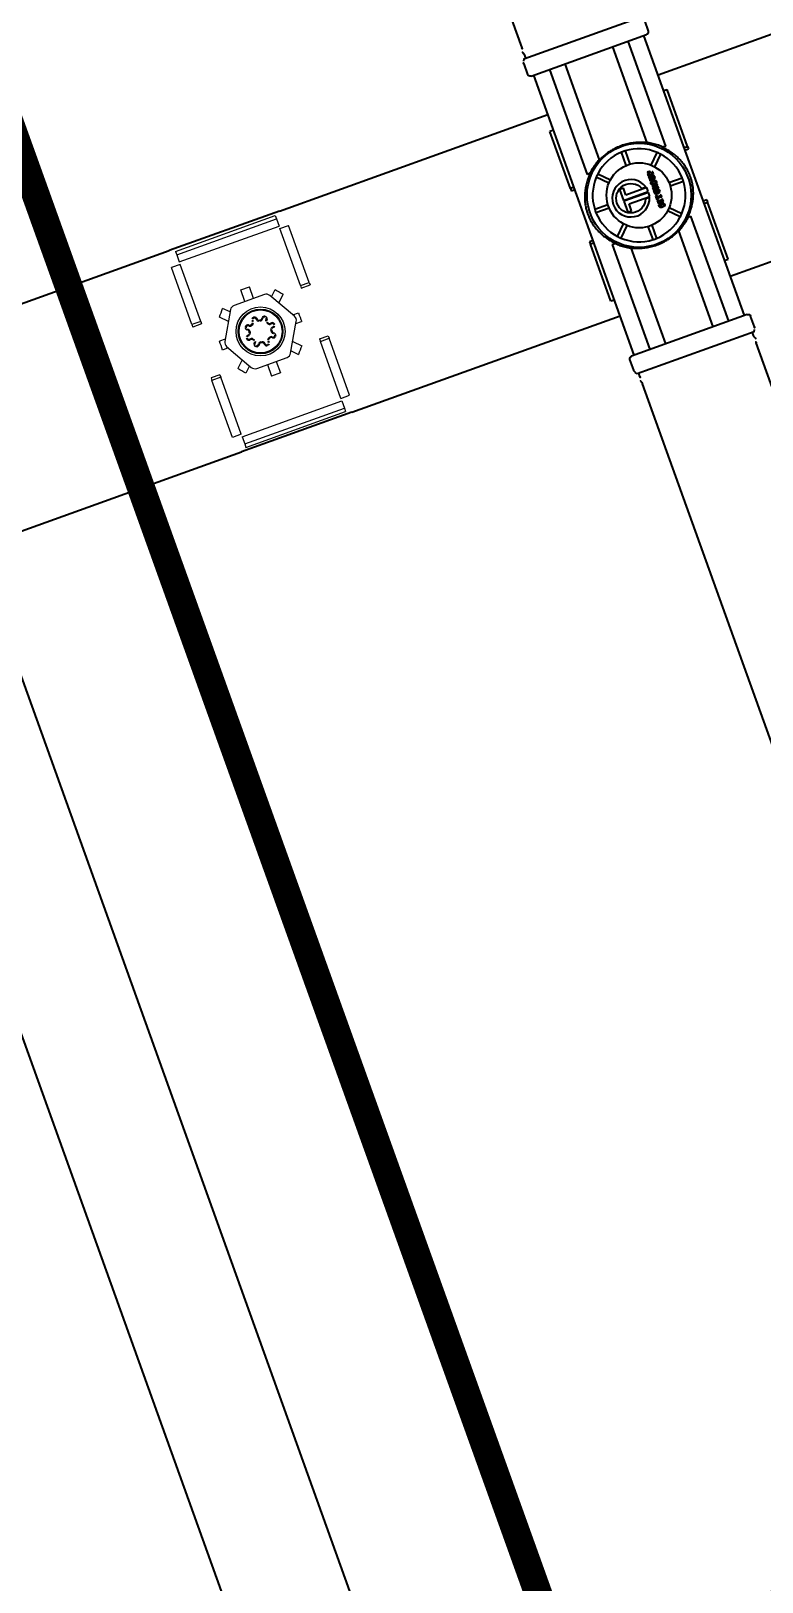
# Model space of a CAD drawing. Header units: millimetres. Extents: x 646993 to 648849, y 9708034 to 9709424.
# Drawn here: x 648236.499 to 648236.893, y 9709069.393 to 9709070.227 of the extents above; entities that cross this region are included whole.
import ezdxf

# ---------------------------------------------------------------- set-up
doc = ezdxf.new("R2010")
doc.units = ezdxf.units.MM
doc.header["$LTSCALE"] = 5
doc.header["$XCLIPFRAME"] = 2
doc.linetypes.add('DOT', pattern=[6.35, 0, -6.35])
doc.linetypes.add('SLD-Centro', pattern=[19.05, 15.24, -1.27, 1.27, -1.27])
doc.layers.get('Defpoints').update_dxf_attribs({"color": 253})
doc.layers.add('01-Dimensiones', color=142, linetype='Continuous')
doc.layers.add('EB-Corte', color=7, linetype='Continuous')
doc.layers.add('MD_Visible', color=7, linetype='Continuous', lineweight=25)
doc.styles.add('Tex25', font='romans.shx', dxfattribs={"width": 0.8, "height": 0.055})
doc.styles.add('Tex40', font='romans.shx', dxfattribs={"width": 0.7, "height": 0.045})
doc.dimstyles.new('1_40', dxfattribs={"dimtxt": 0.055, "dimasz": 0.02, "dimexe": 0.06, "dimexo": 0, "dimgap": 0.025, "dimtad": 1, "dimzin": 1, "dimdsep": 46, "dimtxsty": 'Tex25', "dimblk": 'DOT', "dimcen": 0, "dimdle": 0.04, "dimclrd": 256, "dimclre": 256, "dimclrt": 7, "dimadec": 0, "dimazin": 0, "dimtfac": 1, "dimtix": 1, "dimtmove": 1, "dimatfit": 3, "dimldrblk": 'DOT', "dimfxl": 1, "dimtfill": 1, "dimtolj": 1, "dimtzin": 0, "dimlwd": -1, "dimlwe": -1, "dimarcsym": 0})
picture_1 = doc.add_image_def('image1.jpg', size_in_pixel=(1920, 925))
picture_2 = doc.add_image_def('image2.ecw', size_in_pixel=(12715, 11262))

# ---------------------------------------------------------------- blocks, each defined once
blk = doc.blocks.new('RB')
at = {"lineweight": 0}
for p, q in [((0.04155, -0.29114), (0.009, -0.29114)), ((0.009, -0.29614), (0.009, -0.29114)), ((0.04155, -0.29114), (0.043, -0.29114)), ((0.04155, -0.29614), (0.04155, -0.29114)), ((0.043, -0.29614), (0.043, -0.29114)), ((0.072, -0.29114), (0.07345, -0.29114)), ((0.072, -0.29614), (0.072, -0.29114)), ((0.106, -0.29114), (0.07345, -0.29114)), ((0.07345, -0.29614), (0.07345, -0.29114)), ((0.106, -0.29614), (0.106, -0.29114)), ((0.00149, -0.35314), (0.00149, -0.29614)), ((0.00149, -0.29614), (0.00345, -0.29614)), ((0.00345, -0.35314), (0.00345, -0.29614)), ((0.00345, -0.29614), (0.00757, -0.29614)), ((0.00757, -0.35314), (0.00757, -0.29614)), ((0.04155, -0.29614), (0.009, -0.29614)), ((0.04155, -0.29614), (0.043, -0.29614)), ((0.072, -0.29614), (0.07345, -0.29614)), ((0.106, -0.29614), (0.07345, -0.29614)), ((0.10743, -0.35314), (0.10743, -0.29614)), ((0.10743, -0.29614), (0.11155, -0.29614)), ((0.11155, -0.29614), (0.11351, -0.29614)), ((0.11155, -0.35314), (0.11155, -0.29614)), ((0.11351, -0.35314), (0.11351, -0.29614)), ((0.056, -0.30472), (0.041, -0.31338)), ((0.04656, -0.31017), (0.04279, -0.3064)), ((0.055, -0.3053), (0.055, -0.30203)), ((0.074, -0.31338), (0.059, -0.30472)), ((0.06, -0.3053), (0.06, -0.30203)), ((0.06844, -0.31017), (0.07221, -0.3064)), ((0.04208, -0.31276), (0.03896, -0.30964)), ((0.0395, -0.31598), (0.0395, -0.3333)), ((0.05617, -0.31625), (0.05647, -0.3162)), ((0.05617, -0.31625), (0.05624, -0.31674)), ((0.05654, -0.3167), (0.05624, -0.31674)), ((0.05647, -0.3162), (0.05654, -0.3167)), ((0.07292, -0.31276), (0.07604, -0.30964)), ((0.0755, -0.3333), (0.0755, -0.31598)), ((0.03287, -0.32714), (0.03287, -0.32214)), ((0.0395, -0.32214), (0.03287, -0.32214)), ((0.05013, -0.32427), (0.05063, -0.3242)), ((0.05013, -0.32427), (0.0502, -0.32476)), ((0.0507, -0.32469), (0.0502, -0.32476)), ((0.05062, -0.31965), (0.0508, -0.31941)), ((0.05062, -0.31965), (0.05102, -0.31995)), ((0.05063, -0.3242), (0.0507, -0.32469)), ((0.0508, -0.31941), (0.0512, -0.31971)), ((0.05087, -0.3214), (0.05117, -0.321)), ((0.05127, -0.3217), (0.05087, -0.3214)), ((0.0512, -0.31971), (0.05102, -0.31995)), ((0.05117, -0.321), (0.05157, -0.3213)), ((0.05157, -0.3213), (0.05127, -0.3217)), ((0.05145, -0.32346), (0.05164, -0.32275)), ((0.05194, -0.32358), (0.05145, -0.32346)), ((0.05164, -0.32275), (0.05212, -0.32288)), ((0.05212, -0.32288), (0.05194, -0.32358)), ((0.05255, -0.31916), (0.05225, -0.31956)), ((0.05265, -0.31986), (0.05225, -0.31956)), ((0.05255, -0.31916), (0.05296, -0.31947)), ((0.05296, -0.31947), (0.05265, -0.31986)), ((0.05407, -0.31953), (0.05469, -0.31916)), ((0.05432, -0.31996), (0.05407, -0.31953)), ((0.05495, -0.31959), (0.05432, -0.31996)), ((0.05469, -0.31916), (0.05495, -0.31959)), ((0.0551, -0.31766), (0.0556, -0.31759)), ((0.05517, -0.31816), (0.0551, -0.31766)), ((0.05567, -0.31809), (0.05517, -0.31816)), ((0.0556, -0.31759), (0.05567, -0.31809)), ((0.05788, -0.31727), (0.05738, -0.31734)), ((0.05745, -0.31784), (0.05738, -0.31734)), ((0.05795, -0.31777), (0.05745, -0.31784)), ((0.05788, -0.31727), (0.05795, -0.31777)), ((0.05856, -0.31908), (0.05869, -0.3186)), ((0.05927, -0.31926), (0.05856, -0.31908)), ((0.05869, -0.3186), (0.05939, -0.31878)), ((0.05939, -0.31878), (0.05927, -0.31926)), ((0.06044, -0.31841), (0.06075, -0.31801)), ((0.06084, -0.31871), (0.06044, -0.31841)), ((0.06075, -0.31801), (0.06114, -0.31831)), ((0.06114, -0.31831), (0.06084, -0.31871)), ((0.06218, -0.32146), (0.06261, -0.32121)), ((0.06255, -0.32209), (0.06218, -0.32146)), ((0.0625, -0.31776), (0.06219, -0.31816)), ((0.06243, -0.31834), (0.06219, -0.31816)), ((0.06228, -0.3198), (0.06258, -0.31939)), ((0.06268, -0.3201), (0.06228, -0.3198)), ((0.06274, -0.31794), (0.06243, -0.31834)), ((0.0625, -0.31776), (0.06274, -0.31794)), ((0.06298, -0.32184), (0.06255, -0.32209)), ((0.06298, -0.3197), (0.06258, -0.31939)), ((0.06261, -0.32121), (0.06298, -0.32184)), ((0.06298, -0.3197), (0.06268, -0.3201)), ((0.06398, -0.32232), (0.06448, -0.32225)), ((0.06405, -0.32281), (0.06398, -0.32232)), ((0.06455, -0.32274), (0.06405, -0.32281)), ((0.0643, -0.3246), (0.0648, -0.32453)), ((0.06437, -0.32509), (0.0643, -0.3246)), ((0.06487, -0.32502), (0.06437, -0.32509)), ((0.06448, -0.32225), (0.06455, -0.32274)), ((0.06487, -0.32502), (0.0648, -0.32453)), ((0.0659, -0.32331), (0.0654, -0.32338)), ((0.06544, -0.32368), (0.0654, -0.32338)), ((0.06594, -0.32361), (0.06544, -0.32368)), ((0.0659, -0.32331), (0.06594, -0.32361)), ((0.0755, -0.32214), (0.08213, -0.32214)), ((0.08213, -0.32214), (0.08213, -0.32714)), ((0.0395, -0.32714), (0.03287, -0.32714)), ((0.04906, -0.32568), (0.04956, -0.32561)), ((0.0491, -0.32597), (0.04906, -0.32568)), ((0.0491, -0.32597), (0.0496, -0.3259)), ((0.04956, -0.32561), (0.0496, -0.3259)), ((0.05045, -0.32654), (0.05095, -0.32647)), ((0.05052, -0.32704), (0.05045, -0.32654)), ((0.05102, -0.32697), (0.05052, -0.32704)), ((0.05095, -0.32647), (0.05102, -0.32697)), ((0.05202, -0.32745), (0.05245, -0.3272)), ((0.05239, -0.32808), (0.05202, -0.32745)), ((0.05202, -0.32959), (0.05232, -0.32919)), ((0.05202, -0.32959), (0.05242, -0.32989)), ((0.05226, -0.33134), (0.05257, -0.33094)), ((0.0525, -0.33152), (0.05226, -0.33134)), ((0.05232, -0.32919), (0.05272, -0.32949)), ((0.05282, -0.32782), (0.05239, -0.32808)), ((0.05272, -0.32949), (0.05242, -0.32989)), ((0.05245, -0.3272), (0.05282, -0.32782)), ((0.0525, -0.33152), (0.05281, -0.33112)), ((0.05257, -0.33094), (0.05281, -0.33112)), ((0.05386, -0.33097), (0.05416, -0.33057)), ((0.05425, -0.33128), (0.05386, -0.33097)), ((0.05416, -0.33057), (0.05456, -0.33087)), ((0.05456, -0.33087), (0.05425, -0.33128)), ((0.05561, -0.33051), (0.05573, -0.33002)), ((0.05631, -0.33069), (0.05561, -0.33051)), ((0.05573, -0.33002), (0.05644, -0.3302)), ((0.05644, -0.3302), (0.05631, -0.33069)), ((0.05705, -0.33152), (0.05755, -0.33145)), ((0.05712, -0.33202), (0.05705, -0.33152)), ((0.05712, -0.33202), (0.05762, -0.33195)), ((0.05755, -0.33145), (0.05762, -0.33195)), ((0.05846, -0.33259), (0.05876, -0.33254)), ((0.05853, -0.33308), (0.05846, -0.33259)), ((0.05883, -0.33304), (0.05853, -0.33308)), ((0.05883, -0.33304), (0.05876, -0.33254)), ((0.05933, -0.3312), (0.05983, -0.33113)), ((0.0594, -0.3317), (0.05933, -0.3312)), ((0.0599, -0.33163), (0.0594, -0.3317)), ((0.05983, -0.33113), (0.0599, -0.33163)), ((0.06005, -0.3297), (0.06068, -0.32933)), ((0.06031, -0.33013), (0.06005, -0.3297)), ((0.06093, -0.32976), (0.06031, -0.33013)), ((0.06068, -0.32933), (0.06093, -0.32976)), ((0.06204, -0.32982), (0.06235, -0.32942)), ((0.06245, -0.33012), (0.06204, -0.32982)), ((0.06235, -0.32942), (0.06275, -0.32972)), ((0.06245, -0.33012), (0.06275, -0.32972)), ((0.06288, -0.32641), (0.06306, -0.32571)), ((0.06336, -0.32653), (0.06288, -0.32641)), ((0.06306, -0.32571), (0.06355, -0.32583)), ((0.06355, -0.32583), (0.06336, -0.32653)), ((0.06343, -0.32798), (0.06373, -0.32758)), ((0.06383, -0.32829), (0.06343, -0.32798)), ((0.06373, -0.32758), (0.06413, -0.32789)), ((0.0638, -0.32958), (0.06398, -0.32934)), ((0.0642, -0.32988), (0.0638, -0.32958)), ((0.06413, -0.32789), (0.06383, -0.32829)), ((0.06438, -0.32964), (0.06398, -0.32934)), ((0.06438, -0.32964), (0.0642, -0.32988)), ((0.0755, -0.32714), (0.08213, -0.32714)), ((0.04208, -0.33653), (0.03896, -0.33965)), ((0.041, -0.3359), (0.056, -0.34456)), ((0.04656, -0.33911), (0.04279, -0.34288)), ((0.059, -0.34456), (0.074, -0.3359)), ((0.06844, -0.33911), (0.07221, -0.34288)), ((0.07292, -0.33653), (0.07604, -0.33965)), ((0.055, -0.34398), (0.055, -0.34726)), ((0.06, -0.34398), (0.06, -0.34726)), ((0.00149, -0.35314), (0.00345, -0.35314)), ((0.00345, -0.35314), (0.00757, -0.35314)), ((0.04155, -0.35314), (0.009, -0.35314)), ((0.009, -0.35314), (0.009, -0.35814)), ((0.04155, -0.35814), (0.009, -0.35814)), ((0.04155, -0.35314), (0.043, -0.35314)), ((0.04155, -0.35314), (0.04155, -0.35814)), ((0.04155, -0.35814), (0.043, -0.35814)), ((0.043, -0.35314), (0.043, -0.35814)), ((0.072, -0.35314), (0.07345, -0.35314)), ((0.072, -0.35314), (0.072, -0.35814)), ((0.072, -0.35814), (0.07345, -0.35814)), ((0.106, -0.35314), (0.07345, -0.35314)), ((0.07345, -0.35314), (0.07345, -0.35814)), ((0.106, -0.35814), (0.07345, -0.35814)), ((0.106, -0.35314), (0.106, -0.35814)), ((0.10743, -0.35314), (0.11155, -0.35314)), ((0.11155, -0.35314), (0.11351, -0.35314))]:
    blk.add_line(p, q, dxfattribs=at)
for p, q in [((0, -0.29314), (0, -0.35614)), ((0.115, -0.29314), (0.115, -0.35614))]:
    blk.add_line(p, q)
for radius in [0.01318, 0.01206, 0.01156]:
    blk.add_circle((0.0575, -0.32464), radius, dxfattribs=at)
for centre, radius, start, end in [((0.0575, -0.30732), 0.003, 60, 120), ((0.0425, -0.31598), 0.003, 120, 180), ((0.05634, -0.31748), 0.00125, 98, 188), ((0.05634, -0.31748), 0.00075, 98, 188), ((0.05664, -0.31744), 0.00125, 8, 98), ((0.05664, -0.31744), 0.00075, 8, 98), ((0.0725, -0.31598), 0.003, 0, 60), ((0.0503, -0.3255), 0.00125, 98, 188), ((0.0503, -0.3255), 0.00075, 98, 188), ((0.05162, -0.3204), 0.00125, 143, 233), ((0.05049, -0.3232), 0.001, 278, 345.5), ((0.05049, -0.3232), 0.0015, 278, 345.5), ((0.0518, -0.32016), 0.00125, 53, 143), ((0.05162, -0.3204), 0.00075, 143, 233), ((0.0518, -0.32016), 0.00075, 53, 143), ((0.05067, -0.3225), 0.001, 345.5, 53), ((0.05067, -0.3225), 0.0015, 345.5, 53), ((0.05356, -0.31867), 0.0015, 233, 300.5), ((0.05356, -0.31867), 0.001, 233, 300.5), ((0.05418, -0.3183), 0.001, 300.5, 8), ((0.05418, -0.3183), 0.0015, 300.5, 8), ((0.05894, -0.31763), 0.0015, 188, 255.5), ((0.05894, -0.31763), 0.001, 188, 255.5), ((0.05964, -0.31781), 0.0015, 255.5, 323), ((0.05964, -0.31781), 0.001, 255.5, 323), ((0.06174, -0.31876), 0.00125, 53, 143), ((0.06174, -0.31876), 0.00075, 53, 143), ((0.06348, -0.3207), 0.0015, 143, 210.5), ((0.06198, -0.31894), 0.00075, 323, 53), ((0.06348, -0.3207), 0.001, 143, 210.5), ((0.06385, -0.32133), 0.0015, 210.5, 278), ((0.06198, -0.31894), 0.00125, 323, 53), ((0.06385, -0.32133), 0.001, 210.5, 278), ((0.06451, -0.32608), 0.0015, 98, 165.5), ((0.06451, -0.32608), 0.001, 98, 165.5), ((0.06466, -0.32349), 0.00125, 8, 98), ((0.06466, -0.32349), 0.00075, 8, 98), ((0.0647, -0.32378), 0.00075, 278, 8), ((0.0647, -0.32378), 0.00125, 278, 8), ((0.0425, -0.3333), 0.003, 180, 240), ((0.05034, -0.3258), 0.00125, 188, 278), ((0.05034, -0.3258), 0.00075, 188, 278), ((0.05115, -0.32796), 0.0015, 30.5, 98), ((0.05115, -0.32796), 0.001, 30.5, 98), ((0.05302, -0.33034), 0.00125, 143, 233), ((0.05302, -0.33034), 0.00075, 143, 233), ((0.05152, -0.32859), 0.001, 323, 30.5), ((0.05326, -0.33052), 0.00125, 233, 323), ((0.05152, -0.32859), 0.0015, 323, 30.5), ((0.05326, -0.33052), 0.00075, 233, 323), ((0.05536, -0.33147), 0.0015, 75.5, 143), ((0.05536, -0.33147), 0.001, 75.5, 143), ((0.05606, -0.33166), 0.001, 8, 75.5), ((0.05606, -0.33166), 0.0015, 8, 75.5), ((0.05836, -0.33184), 0.00125, 188, 278), ((0.05836, -0.33184), 0.00075, 188, 278), ((0.05866, -0.3318), 0.00075, 278, 8), ((0.05866, -0.3318), 0.00125, 278, 8), ((0.06082, -0.33099), 0.0015, 120.5, 188), ((0.06082, -0.33099), 0.001, 120.5, 188), ((0.06144, -0.33062), 0.0015, 53, 120.5), ((0.06144, -0.33062), 0.001, 53, 120.5), ((0.0632, -0.32913), 0.00125, 233, 323), ((0.0632, -0.32913), 0.00075, 233, 323), ((0.06433, -0.32679), 0.0015, 165.5, 233), ((0.06433, -0.32679), 0.001, 165.5, 233), ((0.06338, -0.32889), 0.00075, 323, 53), ((0.06338, -0.32889), 0.00125, 323, 53), ((0.0725, -0.3333), 0.003, 300, 0), ((0.0575, -0.34196), 0.003, 240, 300)]:
    blk.add_arc(centre, radius, start, end, dxfattribs=at)
for centre, major_axis, ratio, start_param, end_param in [((0.0575, -0.26335), (0.05497, 0.06273), 0.240393, -2.169898, -2.099507), ((0.0575, -0.2813), (0.057, 0), 0.36397, -1.61467, -1.526923), ((0.0575, -0.26335), (0.05497, -0.06273), 0.240393, -1.042086, -0.971695), ((0.0575, -0.38594), (0.05497, -0.06273), 0.240393, 2.099507, 2.169898), ((0.0575, -0.38594), (0.05497, 0.06273), 0.240393, 0.971695, 1.042086), ((0.0575, -0.36798), (-0.057, 0), 0.36397, -1.61467, -1.526923)]:
    blk.add_ellipse(centre, major_axis=major_axis, ratio=ratio, start_param=start_param, end_param=end_param, dxfattribs=at)
at = {"layer": 'MD_Visible'}
for p, q in [((0, -0.07671), (0, 0.07671)), ((0.115, -0.07671), (0.115, 0.07671)), ((-0.0325, -0.14171), (-0.0325, -0.07471)), ((-0.02996, -0.07371), (-0.024, -0.07371)), ((0.009, -0.07671), (0.009, -0.07471)), ((0.04155, -0.07471), (0.009, -0.07471)), ((0.04155, -0.07671), (0.04155, -0.07471)), ((0.04155, -0.07471), (0.043, -0.07471)), ((0.043, -0.07671), (0.043, -0.07471)), ((0.072, -0.07671), (0.072, -0.07471)), ((0.072, -0.07471), (0.07345, -0.07471)), ((0.07345, -0.07671), (0.07345, -0.07471)), ((0.106, -0.07471), (0.07345, -0.07471)), ((0.106, -0.07671), (0.106, -0.07471)), ((0.14496, -0.07371), (0.139, -0.07371)), ((0.1475, -0.07471), (0.14646, -0.07412)), ((0.1475, -0.07471), (0.1475, -0.14171)), ((-0.0225, -0.14121), (-0.0225, -0.07521)), ((0.1375, -0.07671), (-0.0225, -0.07671)), ((0.0565, -0.09074), (0.0565, -0.08323)), ((0.0585, -0.08323), (0.0585, -0.09074)), ((0.1375, -0.07521), (0.1375, -0.14121)), ((0.14931, -0.07571), (0.1475, -0.07571)), ((1.1475, -0.07571), (0.15349, -0.07571)), ((0.0375, -0.08571), (-0.0225, -0.08571)), ((0.0375, -0.08571), (0.0375, -0.08754)), ((0.04444, -0.09657), (0.03913, -0.09126)), ((0.04054, -0.08984), (0.04585, -0.09515)), ((0.06915, -0.09515), (0.07446, -0.08984)), ((0.07587, -0.09126), (0.07056, -0.09657)), ((0.0775, -0.08754), (0.0775, -0.08571)), ((0.1375, -0.08571), (0.0775, -0.08571)), ((-0.0225, -0.09471), (0.03238, -0.09471)), ((0.04795, -0.09998), (0.04933, -0.09998)), ((0.04933, -0.09696), (0.04806, -0.09696)), ((0.04806, -0.09696), (0.04806, -0.09739)), ((0.04806, -0.09739), (0.04843, -0.09739)), ((0.04843, -0.09818), (0.04807, -0.09818)), ((0.04843, -0.09958), (0.04814, -0.09958)), ((0.04817, -0.09866), (0.04843, -0.09866)), ((0.04843, -0.09739), (0.04843, -0.09818)), ((0.04843, -0.09866), (0.04843, -0.09958)), ((0.04903, -0.09958), (0.04903, -0.09739)), ((0.04903, -0.09739), (0.04933, -0.09739)), ((0.04933, -0.09958), (0.04903, -0.09958)), ((0.04933, -0.09739), (0.04933, -0.09696)), ((0.04933, -0.09998), (0.04933, -0.09958)), ((0.04997, -0.09958), (0.04966, -0.09958)), ((0.04966, -0.09958), (0.04966, -0.09998)), ((0.04966, -0.09998), (0.05085, -0.09998)), ((0.04997, -0.0979), (0.04997, -0.09958)), ((0.05054, -0.09958), (0.05054, -0.09781)), ((0.05085, -0.09958), (0.05054, -0.09958)), ((0.05085, -0.09998), (0.05085, -0.09958)), ((0.05151, -0.09958), (0.05119, -0.09958)), ((0.05119, -0.09958), (0.05119, -0.09998)), ((0.05119, -0.09998), (0.05241, -0.09998)), ((0.05151, -0.09795), (0.05151, -0.09958)), ((0.0521, -0.09958), (0.0521, -0.09795)), ((0.05241, -0.09958), (0.0521, -0.09958)), ((0.05241, -0.09998), (0.05241, -0.09958)), ((0.05568, -0.09696), (0.05496, -0.09696)), ((0.05496, -0.09696), (0.05496, -0.09739)), ((0.05496, -0.09739), (0.05525, -0.09739)), ((0.05525, -0.09739), (0.05578, -0.09832)), ((0.0563, -0.09823), (0.05568, -0.09696)), ((0.05606, -0.09998), (0.05745, -0.09998)), ((0.05745, -0.09696), (0.05622, -0.09696)), ((0.05622, -0.09696), (0.05622, -0.09739)), ((0.05622, -0.09739), (0.05654, -0.09739)), ((0.05654, -0.09958), (0.05625, -0.09958)), ((0.05629, -0.09866), (0.05654, -0.09866)), ((0.05654, -0.09823), (0.0563, -0.09823)), ((0.05654, -0.09739), (0.05654, -0.09823)), ((0.05654, -0.09866), (0.05654, -0.09958)), ((0.05714, -0.09958), (0.05714, -0.09739)), ((0.05714, -0.09739), (0.05745, -0.09739)), ((0.05745, -0.09958), (0.05714, -0.09958)), ((0.05745, -0.09739), (0.05745, -0.09696)), ((0.05745, -0.09998), (0.05745, -0.09958)), ((0.05794, -0.09815), (0.05763, -0.09815)), ((0.05763, -0.09815), (0.05763, -0.09857)), ((0.05763, -0.09857), (0.05889, -0.09857)), ((0.05794, -0.09717), (0.05794, -0.09815)), ((0.05848, -0.09912), (0.05801, -0.09912)), ((0.05801, -0.09912), (0.05801, -0.09982)), ((0.05847, -0.09815), (0.05847, -0.09746)), ((0.05889, -0.09815), (0.05847, -0.09815)), ((0.05848, -0.09953), (0.05848, -0.09912)), ((0.05889, -0.09857), (0.05889, -0.09815)), ((0.06132, -0.09902), (0.06092, -0.09902)), ((0.06092, -0.09902), (0.06092, -0.09998)), ((0.06092, -0.09998), (0.06297, -0.09998)), ((0.06262, -0.09696), (0.06127, -0.09696)), ((0.06127, -0.09696), (0.06127, -0.09739)), ((0.06127, -0.09739), (0.06165, -0.09739)), ((0.06132, -0.09953), (0.06132, -0.09902)), ((0.06165, -0.09953), (0.06132, -0.09953)), ((0.06165, -0.09739), (0.06165, -0.09953)), ((0.06224, -0.09953), (0.06224, -0.09739)), ((0.06224, -0.09739), (0.06262, -0.09739)), ((0.06257, -0.09953), (0.06224, -0.09953)), ((0.06297, -0.09902), (0.06257, -0.09902)), ((0.06257, -0.09902), (0.06257, -0.09953)), ((0.06262, -0.09739), (0.06262, -0.09696)), ((0.06297, -0.09998), (0.06297, -0.09902)), ((0.06373, -0.09902), (0.06333, -0.09902)), ((0.06333, -0.09902), (0.06333, -0.09998)), ((0.06333, -0.09998), (0.06537, -0.09998)), ((0.06503, -0.09696), (0.06367, -0.09696)), ((0.06367, -0.09696), (0.06367, -0.09739)), ((0.06367, -0.09739), (0.06405, -0.09739)), ((0.06373, -0.09953), (0.06373, -0.09902)), ((0.06405, -0.09953), (0.06373, -0.09953)), ((0.06405, -0.09739), (0.06405, -0.09953)), ((0.06464, -0.09953), (0.06464, -0.09739)), ((0.06464, -0.09739), (0.06503, -0.09739)), ((0.06497, -0.09953), (0.06464, -0.09953)), ((0.06537, -0.09902), (0.06497, -0.09902)), ((0.06497, -0.09902), (0.06497, -0.09953)), ((0.06503, -0.09739), (0.06503, -0.09696)), ((0.06537, -0.09998), (0.06537, -0.09902)), ((0.08262, -0.09471), (0.1375, -0.09471)), ((0.03252, -0.10721), (0.04003, -0.10721)), ((0.05449, -0.10557), (0.05449, -0.10329)), ((0.05727, -0.1029), (0.05501, -0.1029)), ((0.05501, -0.1029), (0.05501, -0.11483)), ((0.05727, -0.11704), (0.05727, -0.1029)), ((0.05999, -0.1029), (0.05773, -0.1029)), ((0.05773, -0.1029), (0.05773, -0.11704)), ((0.05999, -0.11483), (0.05999, -0.1029)), ((0.06051, -0.10329), (0.06051, -0.10557)), ((0.07497, -0.10721), (0.08248, -0.10721)), ((0.04003, -0.10921), (0.03252, -0.10921)), ((0.05501, -0.11483), (0.051, -0.11483)), ((0.051, -0.11483), (0.051, -0.11704)), ((0.064, -0.11483), (0.05999, -0.11483)), ((0.064, -0.11704), (0.064, -0.11483)), ((0.08248, -0.10921), (0.07497, -0.10921)), ((0.03238, -0.12171), (-0.0225, -0.12171)), ((0.03913, -0.12517), (0.04444, -0.11986)), ((0.04585, -0.12128), (0.04054, -0.12658)), ((0.051, -0.11704), (0.05727, -0.11704)), ((0.05773, -0.11704), (0.064, -0.11704)), ((0.07446, -0.12658), (0.06915, -0.12128)), ((0.07056, -0.11986), (0.07587, -0.12517)), ((0.1375, -0.12171), (0.08262, -0.12171)), ((-0.0225, -0.13071), (0.0375, -0.13071)), ((0.0375, -0.12889), (0.0375, -0.13071)), ((0.0565, -0.13319), (0.0565, -0.12569)), ((0.0585, -0.12569), (0.0585, -0.13319)), ((0.0775, -0.13071), (0.0775, -0.12889)), ((0.0775, -0.13071), (0.1375, -0.13071)), ((-1.0325, -0.14071), (-0.03849, -0.14071)), ((-0.03431, -0.14071), (-0.0325, -0.14071)), ((-0.0325, -0.14171), (-0.03146, -0.14231)), ((0.1375, -0.13971), (-0.0225, -0.13971)), ((0, -0.29314), (0, -0.13971)), ((0.009, -0.13971), (0.009, -0.14171)), ((0.04155, -0.14171), (0.009, -0.14171)), ((0.04155, -0.13971), (0.04155, -0.14171)), ((0.04155, -0.14171), (0.043, -0.14171)), ((0.043, -0.13971), (0.043, -0.14171)), ((0.072, -0.13971), (0.072, -0.14171)), ((0.072, -0.14171), (0.07345, -0.14171)), ((0.07345, -0.13971), (0.07345, -0.14171)), ((0.106, -0.14171), (0.07345, -0.14171)), ((0.106, -0.13971), (0.106, -0.14171)), ((0.115, -0.29314), (0.115, -0.13971)), ((0.1475, -0.14171), (0.14646, -0.14231)), ((0.14931, -0.14071), (0.1475, -0.14071)), ((1.1475, -0.14071), (0.15349, -0.14071)), ((-0.02996, -0.14271), (-0.024, -0.14271)), ((0.14496, -0.14271), (0.139, -0.14271)), ((0, -0.50957), (0, -0.35614)), ((0.115, -0.50957), (0.115, -0.35614)), ((1.1475, -0.50857), (0.15349, -0.50857)), ((1.1475, -0.57357), (0.15349, -0.57357))]:
    blk.add_line(p, q, dxfattribs=at)
for radius in [0.028, 0.0175]:
    blk.add_circle((0.0575, -0.10821), radius, dxfattribs=at)
at = {"layer": 'MD_Visible', "extrusion": (0, 0, -1)}
for centre, radius, start, end in [((0.024, -0.07521), 0.0015, 90, 180), ((-0.139, -0.07521), 0.0015, 0, 90), ((-0.14496, -0.07671), 0.003, 90, 120), ((-0.14931, -0.07271), 0.003, 243.06742, 270), ((-0.1514, -0.07682), 0.00161, 63.06742, 116.93258), ((-0.15349, -0.07271), 0.003, 270, 296.93258), ((-0.04838, -0.09916), 0.00063, 345.76524, 27.88185), ((-0.04808, -0.09923), 0.000327, 300, 345.76524), ((-0.04816, -0.09904), 0.00038, 27.88185, 92.11815), ((-0.04814, -0.09914), 0.000437, 270, 300), ((-0.05104, -0.09783), 0.000497, 1.82223, 28.17777), ((-0.05091, -0.09776), 0.000352, 28.17777, 70.66433), ((-0.05103, -0.09811), 0.00072, 70.66433, 109.33567), ((-0.05116, -0.09773), 0.000322, 109.33567, 169.11083), ((-0.05002, -0.09795), 0.00149, 169.11083, 180), ((-0.05649, -0.09916), 0.00063, 345.76524, 27.88185), ((-0.0562, -0.09923), 0.000327, 300, 345.76524), ((-0.05627, -0.09904), 0.00038, 27.88185, 92.11815), ((-0.05625, -0.09914), 0.000437, 270, 300), ((-0.05876, -0.09798), 0.000592, 60.63375, 131.0892), ((-0.05877, -0.0991), 0.000518, 195.84122, 303.71665), ((-0.05889, -0.09783), 0.000394, 131.0892, 164.15878), ((-0.05659, -0.09848), 0.00278, 164.15878, 195.84122), ((-0.0575, -0.1129), 0.00792, 112.29624, 67.70376), ((0.03849, -0.14371), 0.003, 90, 116.93258), ((0.0364, -0.1396), 0.00161, 243.06742, 296.93258), ((0.03431, -0.14371), 0.003, 63.06742, 90), ((0.024, -0.14121), 0.0015, 180, 270), ((-0.139, -0.14121), 0.0015, 270, 0), ((-0.14931, -0.14371), 0.003, 90, 116.93258), ((-0.1514, -0.1396), 0.00161, 243.06742, 296.93258), ((-0.15349, -0.14371), 0.003, 63.06742, 90), ((0.02996, -0.13971), 0.003, 270, 300), ((-0.14496, -0.13971), 0.003, 240, 270)]:
    blk.add_arc(centre, radius, start, end, dxfattribs=at)
at = {"layer": 'MD_Visible'}
for centre, radius, start, end in [((0.0575, -0.10821), 0.025, 92.29244, 132.70756), ((0.0575, -0.10821), 0.025, 47.29244, 87.70756), ((0.0575, -0.10821), 0.025, 137.29244, 177.70756), ((0.0575, -0.10821), 0.025, 2.29244, 42.70756), ((0.04831, -0.09916), 0.00113, 157.73525, 190.942), ((0.04795, -0.09923), 0.000759, 190.942, 270), ((0.04809, -0.09906), 0.000884, 91.28417, 157.73525), ((0.051, -0.0979), 0.00102, 127.30984, 180), ((0.05088, -0.09775), 0.000832, 97.8565, 127.30984), ((0.05108, -0.0992), 0.0023, 82.1435, 97.8565), ((0.05129, -0.09771), 0.000794, 10.67072, 82.1435), ((0.05033, -0.09789), 0.00177, 358.24183, 10.67072), ((0.05642, -0.09916), 0.00113, 157.73525, 190.942), ((0.05606, -0.09923), 0.000759, 190.942, 270), ((0.05615, -0.09907), 0.000839, 116.18354, 156.12144), ((0.05855, -0.09789), 0.000944, 104.2718, 130.25603), ((0.05866, -0.09906), 0.000993, 229.55043, 264.12235), ((0.05884, -0.09903), 0.00212, 83.20419, 104.2718), ((0.05876, -0.09806), 0.002, 264.12235, 283.70798), ((0.05899, -0.09775), 0.000825, 41.99834, 83.20419), ((0.05911, -0.0995), 0.000516, 283.70798, 309.30706), ((0.05849, -0.09874), 0.00149, 309.30706, 352.03174), ((0.05858, -0.09812), 0.00138, 11.87678, 41.99834), ((0.05675, -0.0985), 0.00325, 352.03174, 11.87678), ((0.0575, -0.1129), 0.01007, 107.3783, 72.6217), ((0.0575, -0.10821), 0.025, 182.29244, 222.70756), ((0.0575, -0.10821), 0.025, 317.29244, 357.70756), ((0.0575, -0.10821), 0.025, 227.29244, 267.70756), ((0.0575, -0.10821), 0.025, 272.29244, 312.70756)]:
    blk.add_arc(centre, radius, start, end, dxfattribs=at)
for major_axis in [(0.025, 0), (0.01768, 0.01768), (0.01768, -0.01768), (0, 0.025), (0, -0.025), (-0.01768, 0.01768), (-0.025, 0), (-0.01768, -0.01768)]:
    blk.add_ellipse((0.0575, -0.10821), major_axis=major_axis, ratio=1, start_param=1.530786, end_param=1.610807, dxfattribs=at)
for points, knots in [([(0.0775, -0.08754), (0.07691, -0.08693), (0.0763, -0.08635), (0.07494, -0.08517), (0.0742, -0.08459), (0.07267, -0.0835), (0.07188, -0.08299), (0.07027, -0.08206), (0.06945, -0.08164), (0.06777, -0.08088), (0.06692, -0.08054), (0.06519, -0.07995), (0.06431, -0.0797), (0.06296, -0.07938), (0.0625, -0.07929), (0.06157, -0.07912), (0.06109, -0.07905), (0.06012, -0.07893), (0.05962, -0.07888), (0.05859, -0.07882), (0.05806, -0.0788), (0.05694, -0.0788), (0.05641, -0.07882), (0.05538, -0.07888), (0.05488, -0.07893), (0.05391, -0.07905), (0.05343, -0.07912), (0.0525, -0.07929), (0.05204, -0.07938), (0.05069, -0.0797), (0.04981, -0.07995), (0.04808, -0.08054), (0.04723, -0.08088), (0.04555, -0.08164), (0.04473, -0.08206), (0.04312, -0.08299), (0.04233, -0.0835), (0.0408, -0.08459), (0.04006, -0.08517), (0.0387, -0.08635), (0.03809, -0.08693), (0.0375, -0.08754)], [73.667322, 73.667322, 73.667322, 73.667322, 76.651717, 76.651717, 79.982255, 79.982255, 83.312793, 83.312793, 86.643332, 86.643332, 89.97387, 89.97387, 93.304408, 93.304408, 94.969677, 94.969677, 96.634946, 96.634946, 98.300215, 98.300215, 99.965484, 99.965484, 101.630753, 101.630753, 103.296023, 103.296023, 104.961292, 104.961292, 106.626561, 106.626561, 109.957099, 109.957099, 113.287637, 113.287637, 116.618175, 116.618175, 119.948714, 119.948714, 123.279252, 123.279252, 126.263647, 126.263647, 126.263647, 126.263647]), ([(0.0375, -0.08727), (0.03721, -0.08757), (0.03692, -0.08789), (0.03602, -0.0889), (0.03542, -0.08963), (0.03427, -0.0912), (0.03372, -0.09203), (0.03285, -0.09349), (0.03252, -0.09409), (0.03221, -0.09471)], [1.756277, 1.756277, 1.756277, 1.756277, 3.29874, 3.29874, 6.59748, 6.59748, 9.89622, 9.89622, 12.114947, 12.114947, 12.114947, 12.114947]), ([(0.08279, -0.09471), (0.08248, -0.09409), (0.08215, -0.09349), (0.08128, -0.09203), (0.08073, -0.0912), (0.07958, -0.08963), (0.07898, -0.0889), (0.07808, -0.08789), (0.07779, -0.08757), (0.0775, -0.08727)], [40.664894, 40.664894, 40.664894, 40.664894, 42.883621, 42.883621, 46.182361, 46.182361, 49.481101, 49.481101, 51.023565, 51.023565, 51.023565, 51.023565]), ([(0.03238, -0.09471), (0.03203, -0.09539), (0.03171, -0.09608), (0.03105, -0.09767), (0.03072, -0.09859), (0.03015, -0.10045), (0.02991, -0.1014), (0.02952, -0.10333), (0.02938, -0.10431), (0.02918, -0.10626), (0.02914, -0.10724), (0.02914, -0.10919), (0.02918, -0.11017), (0.02938, -0.11212), (0.02952, -0.1131), (0.02991, -0.11502), (0.03015, -0.11598), (0.03072, -0.11784), (0.03105, -0.11875), (0.03171, -0.12035), (0.03203, -0.12104), (0.03238, -0.12171)], [135.941355, 135.941355, 135.941355, 135.941355, 138.279008, 138.279008, 141.196313, 141.196313, 144.113617, 144.113617, 147.030922, 147.030922, 149.948227, 149.948227, 152.865531, 152.865531, 155.782836, 155.782836, 158.70014, 158.70014, 161.617445, 161.617445, 163.955098, 163.955098, 163.955098, 163.955098]), ([(0.08262, -0.12171), (0.08297, -0.12104), (0.08329, -0.12035), (0.08395, -0.11875), (0.08428, -0.11784), (0.08485, -0.11598), (0.08509, -0.11502), (0.08548, -0.1131), (0.08562, -0.11212), (0.08582, -0.11017), (0.08586, -0.10919), (0.08586, -0.10724), (0.08582, -0.10626), (0.08562, -0.10431), (0.08548, -0.10333), (0.08509, -0.1014), (0.08485, -0.10045), (0.08428, -0.09859), (0.08395, -0.09767), (0.08329, -0.09608), (0.08297, -0.09539), (0.08262, -0.09471)], [35.975871, 35.975871, 35.975871, 35.975871, 38.313524, 38.313524, 41.230828, 41.230828, 44.148133, 44.148133, 47.065438, 47.065438, 49.982742, 49.982742, 52.900047, 52.900047, 55.817351, 55.817351, 58.734656, 58.734656, 61.651961, 61.651961, 63.989614, 63.989614, 63.989614, 63.989614]), ([(0.03221, -0.12171), (0.03252, -0.12234), (0.03285, -0.12294), (0.03372, -0.1244), (0.03427, -0.12523), (0.03542, -0.12679), (0.03602, -0.12753), (0.03692, -0.12854), (0.03721, -0.12886), (0.0375, -0.12916)], [40.664894, 40.664894, 40.664894, 40.664894, 42.883621, 42.883621, 46.182361, 46.182361, 49.481101, 49.481101, 51.023565, 51.023565, 51.023565, 51.023565]), ([(0.0775, -0.12916), (0.07779, -0.12886), (0.07808, -0.12854), (0.07898, -0.12753), (0.07958, -0.12679), (0.08073, -0.12523), (0.08128, -0.1244), (0.08215, -0.12294), (0.08248, -0.12234), (0.08279, -0.12171)], [1.756277, 1.756277, 1.756277, 1.756277, 3.29874, 3.29874, 6.59748, 6.59748, 9.89622, 9.89622, 12.114947, 12.114947, 12.114947, 12.114947]), ([(0.0375, -0.12889), (0.03809, -0.1295), (0.0387, -0.13008), (0.04006, -0.13125), (0.0408, -0.13184), (0.04233, -0.13293), (0.04312, -0.13343), (0.04473, -0.13436), (0.04555, -0.13479), (0.04723, -0.13555), (0.04808, -0.13589), (0.04981, -0.13648), (0.05069, -0.13673), (0.05204, -0.13705), (0.0525, -0.13714), (0.05343, -0.13731), (0.05391, -0.13738), (0.05488, -0.1375), (0.05538, -0.13755), (0.05641, -0.13761), (0.05694, -0.13763), (0.0575, -0.13763), (0.05806, -0.13763), (0.05859, -0.13761), (0.05962, -0.13755), (0.06012, -0.1375), (0.06109, -0.13738), (0.06157, -0.13731), (0.0625, -0.13714), (0.06296, -0.13705), (0.06431, -0.13673), (0.06519, -0.13648), (0.06692, -0.13589), (0.06777, -0.13555), (0.06945, -0.13479), (0.07027, -0.13436), (0.07188, -0.13343), (0.07267, -0.13293), (0.0742, -0.13184), (0.07494, -0.13125), (0.0763, -0.13008), (0.07691, -0.1295), (0.0775, -0.12889)], [173.632806, 173.632806, 173.632806, 173.632806, 176.617201, 176.617201, 179.94774, 179.94774, 183.278278, 183.278278, 186.608816, 186.608816, 189.939354, 189.939354, 193.269892, 193.269892, 194.935161, 194.935161, 196.600431, 196.600431, 198.2657, 198.2657, 199.930969, 199.930969, 199.930969, 201.596238, 201.596238, 203.261507, 203.261507, 204.926776, 204.926776, 206.592045, 206.592045, 209.922583, 209.922583, 213.253122, 213.253122, 216.58366, 216.58366, 219.914198, 219.914198, 223.244736, 223.244736, 226.229131, 226.229131, 226.229131, 226.229131])]:
    blk.add_open_spline(points, degree=3, knots=knots, dxfattribs=at)
for points in [[(0.05388, -0.10005), (0.05399, -0.10004), (0.05436, -0.09998), (0.05467, -0.09953), (0.05487, -0.09884), (0.05485, -0.09801), (0.05472, -0.09748), (0.05437, -0.09704), (0.05409, -0.09693), (0.05383, -0.0969), (0.05375, -0.0969), (0.05367, -0.0969), (0.05341, -0.09693), (0.05312, -0.09704), (0.05278, -0.09748), (0.05265, -0.09801), (0.05262, -0.09884), (0.05283, -0.09953), (0.05314, -0.09998), (0.0537, -0.10006), (0.05375, -0.10006), (0.05378, -0.10006), (0.05388, -0.10005)], [(0.05381, -0.09737), (0.05383, -0.09738), (0.05388, -0.09738), (0.05401, -0.09745), (0.05412, -0.09764), (0.05418, -0.09788), (0.05422, -0.09829), (0.05422, -0.09878), (0.05416, -0.09917), (0.05403, -0.09951), (0.05385, -0.09959), (0.05375, -0.09959), (0.05365, -0.09959), (0.05347, -0.09951), (0.05333, -0.09917), (0.05328, -0.09878), (0.05328, -0.09829), (0.05331, -0.09788), (0.05338, -0.09764), (0.05348, -0.09745), (0.05361, -0.09738), (0.05369, -0.09737), (0.05375, -0.09737), (0.05378, -0.09737), (0.05381, -0.09737)], [(0.06685, -0.10005), (0.06695, -0.10004), (0.06732, -0.09998), (0.06763, -0.09953), (0.06784, -0.09884), (0.06781, -0.09801), (0.06768, -0.09748), (0.06733, -0.09704), (0.06705, -0.09693), (0.06679, -0.0969), (0.06671, -0.0969), (0.06663, -0.0969), (0.06637, -0.09693), (0.06609, -0.09704), (0.06574, -0.09748), (0.06561, -0.09801), (0.06559, -0.09884), (0.06579, -0.09953), (0.0661, -0.09998), (0.06666, -0.10006), (0.06671, -0.10006), (0.06674, -0.10006), (0.06685, -0.10005)], [(0.06677, -0.09737), (0.06679, -0.09738), (0.06684, -0.09738), (0.06697, -0.09745), (0.06708, -0.09764), (0.06715, -0.09788), (0.06718, -0.09829), (0.06718, -0.09878), (0.06713, -0.09917), (0.06699, -0.09951), (0.06681, -0.09959), (0.06671, -0.09959), (0.06661, -0.09959), (0.06643, -0.09951), (0.06629, -0.09917), (0.06624, -0.09878), (0.06624, -0.09829), (0.06628, -0.09788), (0.06634, -0.09764), (0.06645, -0.09745), (0.06658, -0.09738), (0.06666, -0.09737), (0.06671, -0.09737), (0.06675, -0.09737), (0.06677, -0.09737)]]:
    blk.add_open_spline(points, degree=3, dxfattribs=at)
blk = doc.blocks.new('*U64')
at = {"layer": 'EB-Corte', "color": 251, "linetype": 'SLD-Centro', "ltscale": 0.035, "true_color": 0x636466, "const_width": 0.015}
blk.add_lwpolyline([(-9.91871, 0), (0.56102, 0)], dxfattribs=at)
blk = doc.blocks.new('_Dot')
at = {"color": 0, "linetype": 'ByBlock', "lineweight": -2}
blk.add_line((-0.5, 0), (-1, 0), dxfattribs=at)
at = {"color": 0, "linetype": 'ByBlock', "const_width": 0.5}
blk.add_lwpolyline([(-0.25, 0, 1), (0.25, 0, 1)], format="xyb", close=True, dxfattribs=at)
blk = doc.blocks.new('*D139')
at = {"layer": '01-Dimensiones', "linetype": 'DOT', "ltscale": 0.006, "transparency": 16777216}
for p, q in [((9.89126, 6.60494), (10.10054, 6.60494)), ((9.89126, 6.17209), (10.10054, 6.17209))]:
    blk.add_line(p, q, dxfattribs=at)
at = {"layer": '01-Dimensiones', "ltscale": 0.006, "transparency": 16777216}
blk.add_line((10.04054, 6.58494), (10.04054, 6.19209), dxfattribs=at)
at = {"layer": 'Defpoints', "color": 0, "ltscale": 0.006, "transparency": 16777216}
for p in [(9.89126, 6.60494), (9.89126, 6.17209), (10.04054, 6.17209)]:
    blk.add_point(p, dxfattribs=at)
at = {"layer": '01-Dimensiones', "ltscale": 0.006, "transparency": 16777216, "xscale": 0.02, "yscale": 0.02, "zscale": 0.02}
for p, rotation in [((10.04054, 6.60494), 90), ((10.04054, 6.17209), 270)]:
    blk.add_blockref('_Dot', p, dxfattribs=dict(at, rotation=rotation))
at = {"layer": '01-Dimensiones', "color": 7, "ltscale": 0.006, "transparency": 16777216, "insert": (9.99304, 6.38852), "char_height": 0.045, "attachment_point": 5, "rotation": 90, "style": 'Tex40', "bg_fill": 3, "box_fill_scale": 1.1, "bg_fill_color": 256, "bg_fill_true_color": 13158600, "bg_fill_transparency": 0}
blk.add_mtext('\\A1;0.43', dxfattribs=at)
blk = doc.blocks.new('A$C322dc3b0')
blk.add_blockref('RB', (9.18217, 6.71316))
at = {"xscale": -1}
blk.add_blockref('*U64', (0.5779, 6.29955), dxfattribs=at)
at = {"layer": '01-Dimensiones', "ltscale": 0.006}
dim = blk.add_linear_dim(base=(10.04054, 6.17209), p1=(9.89126, 6.60494), p2=(9.89126, 6.17209), angle=90, dimstyle='1_40', override={"dimtxsty": 'Tex40'}, dxfattribs=at)
dim.commit()
dim.dimension.update_dxf_attribs({"geometry": '*D139', "text_midpoint": (9.99304, 6.38852)})

msp = doc.modelspace()

# ---------------------------------------------------------------- pictures from other files: only their frames are drawn
image = msp.add_image(picture_1, insert=(646993.09661, 9708530.288), size_in_units=(1855.59534, 893.97171), dxfattribs=dict(fade=50))
image.dxf.flags = 7
image = msp.add_image(picture_2, insert=(647823.39485, 9708681.30213), size_in_units=(875.2561, 775.23666))
image.set_boundary_path([(137.73667, 7886.92885), (1284.78492, 10733.9487), (3099.51938, 10473.7959), (3279.44857, 11095.645), (4006.66218, 11005.7391), (8692.31693, 9222.60562), (8944.26677, 8222.4178), (12055.5415, 4873.4234), (10090.57365, 1684.48415), (7313.60376, 2638.1317), (6090.65687, 882.9792), (4284.08087, 967.60724), (2002.3378, 2453.29902), (3226.04798, 5547.79227), (776.62235, 6701.9577), (969.51194, 7416.59427), (137.73667, 7886.92885)])

# ---------------------------------------------------------------- next in the draw order: block references
at = {"rotation": 289.7679046147402}
msp.add_blockref('A$C322dc3b0', (648227.48577, 9709076.60035), dxfattribs=at)

doc.saveas('drawing.dxf')
